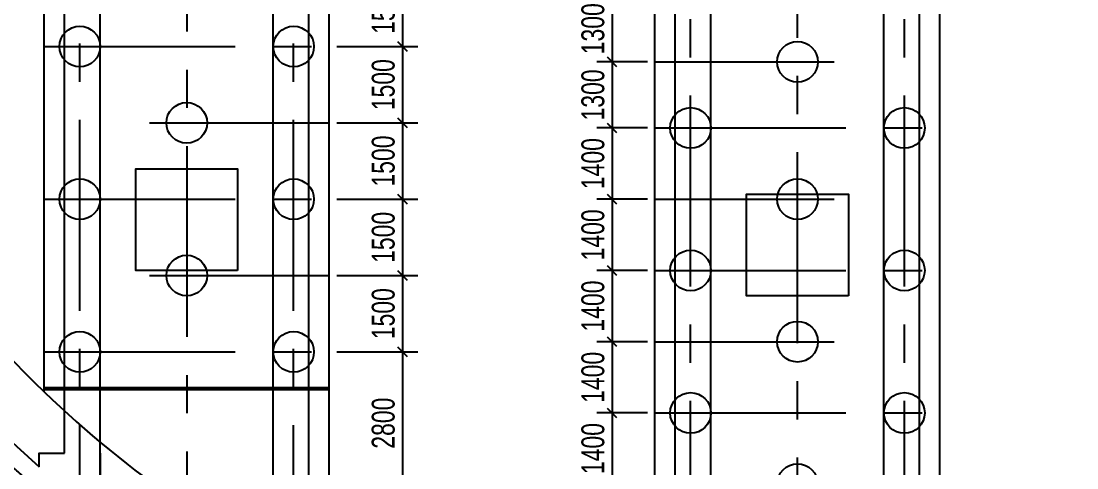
# Model space of a CAD drawing. Extents: x 878294 to 2409453, y -112941 to -40192.
# Drawn here: x 890913 to 904743, y -79711 to -73858 of the extents above; entities that cross this region are included whole.
import ezdxf

# ---------------------------------------------------------------- set-up
doc = ezdxf.new("R2010")
doc.units = 0
doc.header["$LTSCALE"] = 2000
doc.header["$MEASUREMENT"] = 0
doc.linetypes.add('CENTER', pattern=[2, 1.25, -0.25, 0.25, -0.25])
doc.layers.get('0').update_dxf_attribs({"linetype": 'CONTINUOUS'})
doc.layers.get('DEFPOINTS').update_dxf_attribs({"linetype": 'CONTINUOUS'})
for name, color, linetype in [('1', 3, 'CONTINUOUS'), ('6', 1, 'CONTINUOUS'), ('S_02', 151, 'CENTER'), ('S_02_AXIS', 151, 'CENTER'), ('S_05_DIMS', 7, 'CONTINUOUS')]:
    doc.layers.add(name, color=color, linetype=linetype)
doc.layers.add('Not print layer', color=11, linetype='CONTINUOUS', plot=False)
doc.styles.add('KS', font='kstxt.shx', dxfattribs={"width": 0.75, "bigfont": 'kshz.shx'})
doc.dimstyles.new('KS100', dxfattribs={"dimtxt": 300, "dimasz": 120, "dimexe": 200, "dimexo": 100, "dimgap": 100, "dimtad": 1, "dimdec": 0, "dimzin": 14, "dimdsep": 46, "dimtxsty": 'KS', "dimblk": 'ARCHTICK', "dimcen": -900, "dimclrd": 7, "dimclre": 7, "dimclrt": 2, "dimadec": 0, "dimazin": 0, "dimtfac": 1, "dimtdec": 0, "dimtix": 1, "dimtmove": 2, "dimatfit": 2, "dimfxl": 1, "dimtolj": 1, "dimtzin": 14, "dimarcsym": 0})
doc.dimstyles.new('KSDIM1.5', dxfattribs={"dimtxt": 300, "dimasz": 120, "dimexe": 200, "dimexo": 100, "dimgap": 100, "dimtad": 1, "dimdec": 0, "dimlfac": 1.5, "dimzin": 14, "dimdsep": 46, "dimtxsty": 'KS', "dimblk": 'ARCHTICK', "dimblk1": 'OBLIQUE', "dimblk2": 'OBLIQUE', "dimsah": 1, "dimcen": -900, "dimclrd": 7, "dimclre": 7, "dimclrt": 2, "dimadec": 0, "dimazin": 0, "dimtfac": 1, "dimtdec": 0, "dimtix": 1, "dimtmove": 2, "dimatfit": 2, "dimfxl": 200, "dimtolj": 1, "dimtzin": 14, "dimlwd": -3, "dimarcsym": 0})

# ---------------------------------------------------------------- blocks, each defined once
blk = doc.blocks.new('_ArchTick')
at = {"color": 0, "linetype": 'ByBlock', "const_width": 0.3}
blk.add_lwpolyline([(-0.5, -0.5), (0.5, 0.5)], dxfattribs=at)
blk = doc.blocks.new('*D29')
at = {"layer": '1', "color": 7, "lineweight": -2, "transparency": 16777216}
for p, q in [((885248, -72464), (884336, -72695)), ((886122, -75013), (885261, -75391))]:
    blk.add_line(p, q, dxfattribs=at)
blk.add_arc((901083, -68458), 17074, 194.1973, 203.6622, dxfattribs=at)
at = {"layer": 'DEFPOINTS', "color": 0, "transparency": 16777216}
for p in [(901083, -68458), (885345, -72439), (884786, -73550), (886214, -74973)]:
    blk.add_point(p, dxfattribs=at)
at = {"layer": '1', "color": 7, "lineweight": -2, "transparency": 16777216, "xscale": 120, "yscale": 120, "zscale": 120}
for p, rotation in [((884530, -72645), 104.1973168470375), ((885444, -75310), 293.6621941170372)]:
    blk.add_blockref('_ArchTick', p, dxfattribs=dict(at, rotation=rotation))
at = {"layer": '1', "color": 2, "transparency": 16777216, "insert": (885169, -73916), "char_height": 300, "attachment_point": 5, "rotation": 288.9298, "style": 'KS'}
blk.add_mtext('\\A1;9.465°', dxfattribs=at)
blk = doc.blocks.new('*D30')
at = {"layer": '1', "color": 7, "lineweight": -2, "transparency": 16777216}
for p, q in [((886122, -75013), (885261, -75391)), ((887404, -77384), (886617, -77898))]:
    blk.add_line(p, q, dxfattribs=at)
blk.add_arc((901083, -68458), 17074, 203.6622, 213.1271, dxfattribs=at)
at = {"layer": 'DEFPOINTS', "color": 0, "transparency": 16777216}
for p in [(901083, -68458), (886214, -74973), (885845, -76161), (887488, -77329)]:
    blk.add_point(p, dxfattribs=at)
at = {"layer": '1', "color": 7, "lineweight": -2, "transparency": 16777216, "xscale": 120, "yscale": 120, "zscale": 120}
for p, rotation in [((885444, -75310), 113.6621941170369), ((886784, -77789), 303.1270713870366)]:
    blk.add_blockref('_ArchTick', p, dxfattribs=dict(at, rotation=rotation))
at = {"layer": '1', "color": 2, "transparency": 16777216, "insert": (886283, -76458), "char_height": 300, "attachment_point": 5, "rotation": 298.3946, "style": 'KS'}
blk.add_mtext('\\A1;9.465°', dxfattribs=at)
blk = doc.blocks.new('*D31')
at = {"layer": '1', "color": 7, "lineweight": -2, "transparency": 16777216}
for p, q in [((887404, -77384), (886617, -77898)), ((889058, -79512), (888366, -80148))]:
    blk.add_line(p, q, dxfattribs=at)
blk.add_arc((901083, -68458), 17074, 213.1271, 222.5919, dxfattribs=at)
at = {"layer": 'DEFPOINTS', "color": 0, "transparency": 16777216}
for p in [(901083, -68458), (887488, -77329), (887319, -78562), (889132, -79444)]:
    blk.add_point(p, dxfattribs=at)
at = {"layer": '1', "color": 7, "lineweight": -2, "transparency": 16777216, "xscale": 120, "yscale": 120, "zscale": 120}
for p, rotation in [((886784, -77789), 123.1270713870363), ((888513, -80013), 312.5919486570368)]:
    blk.add_blockref('_ArchTick', p, dxfattribs=dict(at, rotation=rotation))
at = {"layer": '1', "color": 2, "transparency": 16777216, "insert": (887800, -78783), "char_height": 300, "attachment_point": 5, "rotation": 307.8595, "style": 'KS'}
blk.add_mtext('\\A1;9.465°', dxfattribs=at)
blk = doc.blocks.new('*D32')
at = {"layer": '1', "color": 7, "lineweight": -2, "transparency": 16777216}
for p, q in [((914761, -77384), (915565, -77909)), ((911635, -78158), (913814, -80161))]:
    blk.add_line(p, q, dxfattribs=at)
blk.add_arc((901083, -68458), 17093, 317.4081, 326.8729, dxfattribs=at)
at = {"layer": 'DEFPOINTS', "color": 0, "transparency": 16777216}
for p in [(901083, -68458), (914677, -77329), (911561, -78091), (914284, -79316)]:
    blk.add_point(p, dxfattribs=at)
at = {"layer": '1', "color": 7, "lineweight": -2, "transparency": 16777216, "xscale": 120, "yscale": 120, "zscale": 120}
for p, rotation in [((915397, -77799), 56.87292861295454), ((913666, -80026), 227.4080513429558)]:
    blk.add_blockref('_ArchTick', p, dxfattribs=dict(at, rotation=rotation))
at = {"layer": '1', "color": 2, "transparency": 16777216, "insert": (914380, -78795), "char_height": 300, "attachment_point": 5, "rotation": 52.1405, "style": 'KS'}
blk.add_mtext('\\A1;9.465°', dxfattribs=at)
blk = doc.blocks.new('*D33')
at = {"layer": '1', "color": 7, "lineweight": -2, "transparency": 16777216}
for p, q in [((916043, -75013), (916922, -75398)), ((914761, -77384), (915565, -77909))]:
    blk.add_line(p, q, dxfattribs=at)
blk.add_arc((901083, -68458), 17093, 326.8729, 336.3378, dxfattribs=at)
at = {"layer": 'DEFPOINTS', "color": 0, "transparency": 16777216}
for p in [(901083, -68458), (915951, -74973), (915890, -76997), (914677, -77329)]:
    blk.add_point(p, dxfattribs=at)
at = {"layer": '1', "color": 7, "lineweight": -2, "transparency": 16777216, "xscale": 120, "yscale": 120, "zscale": 120}
for p, rotation in [((916738, -75318), 66.3378058829529), ((915397, -77799), 236.8729286129546)]:
    blk.add_blockref('_ArchTick', p, dxfattribs=dict(at, rotation=rotation))
at = {"layer": '1', "color": 2, "transparency": 16777216, "insert": (915899, -76468), "char_height": 300, "attachment_point": 5, "rotation": 61.6054, "style": 'KS'}
blk.add_mtext('\\A1;9.465°', dxfattribs=at)
blk = doc.blocks.new('*D34')
at = {"layer": '1', "color": 7, "lineweight": -2, "transparency": 16777216}
for p, q in [((916917, -72464), (917847, -72699)), ((916043, -75013), (916922, -75398))]:
    blk.add_line(p, q, dxfattribs=at)
blk.add_arc((901083, -68458), 17093, 336.3378, 345.8027, dxfattribs=at)
at = {"layer": 'DEFPOINTS', "color": 0, "transparency": 16777216}
for p in [(901083, -68458), (916820, -72439), (917092, -74446), (915951, -74973)]:
    blk.add_point(p, dxfattribs=at)
at = {"layer": '1', "color": 7, "lineweight": -2, "transparency": 16777216, "xscale": 120, "yscale": 120, "zscale": 120}
for p, rotation in [((917653, -72650), 75.80268315295145), ((916738, -75318), 246.3378058829529)]:
    blk.add_blockref('_ArchTick', p, dxfattribs=dict(at, rotation=rotation))
at = {"layer": '1', "color": 2, "transparency": 16777216, "insert": (917015, -73922), "char_height": 300, "attachment_point": 5, "rotation": 71.0702, "style": 'KS'}
blk.add_mtext('\\A1;9.465°', dxfattribs=at)
blk = doc.blocks.new('_Oblique')
at = {"color": 0, "linetype": 'ByBlock', "lineweight": -2}
blk.add_line((-0.5, -0.5), (0.5, 0.5), dxfattribs=at)
blk = doc.blocks.new('*D49')
at = {"layer": 'DEFPOINTS', "color": 0, "transparency": 16777216}
for p in [(894949, -78191), (894949, -80058), (895908, -80058)]:
    blk.add_point(p, dxfattribs=at)
at = {"layer": 'S_05_DIMS', "color": 7, "lineweight": -2, "transparency": 16777216}
for p, q in [((895049, -78191), (896108, -78191)), ((895049, -80058), (896108, -80058))]:
    blk.add_line(p, q, dxfattribs=at)
at = {"layer": 'S_05_DIMS', "color": 7, "lineweight": -3, "transparency": 16777216}
blk.add_line((895908, -78191), (895908, -80058), dxfattribs=at)
at = {"layer": 'S_05_DIMS', "color": 7, "lineweight": -3, "transparency": 16777216, "xscale": 120, "yscale": 120, "zscale": 120}
for p, rotation in [((895908, -78191), 90), ((895908, -80058), 270)]:
    blk.add_blockref('_Oblique', p, dxfattribs=dict(at, rotation=rotation))
at = {"layer": 'S_05_DIMS', "color": 2, "transparency": 16777216, "insert": (895658, -79125), "char_height": 300, "attachment_point": 5, "rotation": 90, "style": 'KS'}
blk.add_mtext('\\A1;2800', dxfattribs=at)
blk = doc.blocks.new('*D71')
at = {"layer": 'DEFPOINTS', "color": 0, "transparency": 16777216}
for p in [(899216, -73525), (898654, -74391), (899216, -74391)]:
    blk.add_point(p, dxfattribs=at)
at = {"layer": 'S_05_DIMS', "color": 7, "lineweight": -2, "transparency": 16777216}
for p, q in [((899116, -73525), (898454, -73525)), ((899116, -74391), (898454, -74391))]:
    blk.add_line(p, q, dxfattribs=at)
at = {"layer": 'S_05_DIMS', "color": 7, "lineweight": -3, "transparency": 16777216}
blk.add_line((898654, -73525), (898654, -74391), dxfattribs=at)
at = {"layer": 'S_05_DIMS', "color": 7, "lineweight": -3, "transparency": 16777216, "xscale": 120, "yscale": 120, "zscale": 120}
for p, rotation in [((898654, -73525), 90), ((898654, -74391), 270)]:
    blk.add_blockref('_Oblique', p, dxfattribs=dict(at, rotation=rotation))
at = {"layer": 'S_05_DIMS', "color": 2, "transparency": 16777216, "insert": (898404, -73958), "char_height": 300, "attachment_point": 5, "rotation": 90, "style": 'KS'}
blk.add_mtext('\\A1;1300', dxfattribs=at)
blk = doc.blocks.new('*D72')
at = {"layer": 'DEFPOINTS', "color": 0, "transparency": 16777216}
for p in [(899216, -74391), (898654, -75258), (899216, -75258)]:
    blk.add_point(p, dxfattribs=at)
at = {"layer": 'S_05_DIMS', "color": 7, "lineweight": -2, "transparency": 16777216}
for p, q in [((899116, -74391), (898454, -74391)), ((899116, -75258), (898454, -75258))]:
    blk.add_line(p, q, dxfattribs=at)
at = {"layer": 'S_05_DIMS', "color": 7, "lineweight": -3, "transparency": 16777216}
blk.add_line((898654, -74391), (898654, -75258), dxfattribs=at)
at = {"layer": 'S_05_DIMS', "color": 7, "lineweight": -3, "transparency": 16777216, "xscale": 120, "yscale": 120, "zscale": 120}
for p, rotation in [((898654, -74391), 90), ((898654, -75258), 270)]:
    blk.add_blockref('_Oblique', p, dxfattribs=dict(at, rotation=rotation))
at = {"layer": 'S_05_DIMS', "color": 2, "transparency": 16777216, "insert": (898404, -74825), "char_height": 300, "attachment_point": 5, "rotation": 90, "style": 'KS'}
blk.add_mtext('\\A1;1300', dxfattribs=at)
blk = doc.blocks.new('*D73')
at = {"layer": 'DEFPOINTS', "color": 0, "transparency": 16777216}
for p in [(899216, -75258), (898654, -76191), (899216, -76191)]:
    blk.add_point(p, dxfattribs=at)
at = {"layer": 'S_05_DIMS', "color": 7, "lineweight": -2, "transparency": 16777216}
for p, q in [((899116, -75258), (898454, -75258)), ((899116, -76191), (898454, -76191))]:
    blk.add_line(p, q, dxfattribs=at)
at = {"layer": 'S_05_DIMS', "color": 7, "lineweight": -3, "transparency": 16777216}
blk.add_line((898654, -75258), (898654, -76191), dxfattribs=at)
at = {"layer": 'S_05_DIMS', "color": 7, "lineweight": -3, "transparency": 16777216, "xscale": 120, "yscale": 120, "zscale": 120}
for p, rotation in [((898654, -75258), 90), ((898654, -76191), 270)]:
    blk.add_blockref('_Oblique', p, dxfattribs=dict(at, rotation=rotation))
at = {"layer": 'S_05_DIMS', "color": 2, "transparency": 16777216, "insert": (898404, -75725), "char_height": 300, "attachment_point": 5, "rotation": 90, "style": 'KS'}
blk.add_mtext('\\A1;1400', dxfattribs=at)
blk = doc.blocks.new('*D74')
at = {"layer": 'DEFPOINTS', "color": 0, "transparency": 16777216}
for p in [(899216, -76191), (898654, -77125), (899216, -77125)]:
    blk.add_point(p, dxfattribs=at)
at = {"layer": 'S_05_DIMS', "color": 7, "lineweight": -2, "transparency": 16777216}
for p, q in [((899116, -76191), (898454, -76191)), ((899116, -77125), (898454, -77125))]:
    blk.add_line(p, q, dxfattribs=at)
at = {"layer": 'S_05_DIMS', "color": 7, "lineweight": -3, "transparency": 16777216}
blk.add_line((898654, -76191), (898654, -77125), dxfattribs=at)
at = {"layer": 'S_05_DIMS', "color": 7, "lineweight": -3, "transparency": 16777216, "xscale": 120, "yscale": 120, "zscale": 120}
for p, rotation in [((898654, -76191), 90), ((898654, -77125), 270)]:
    blk.add_blockref('_Oblique', p, dxfattribs=dict(at, rotation=rotation))
at = {"layer": 'S_05_DIMS', "color": 2, "transparency": 16777216, "insert": (898404, -76658), "char_height": 300, "attachment_point": 5, "rotation": 90, "style": 'KS'}
blk.add_mtext('\\A1;1400', dxfattribs=at)
blk = doc.blocks.new('*D75')
at = {"layer": 'DEFPOINTS', "color": 0, "transparency": 16777216}
for p in [(899216, -77125), (898654, -78058), (899216, -78058)]:
    blk.add_point(p, dxfattribs=at)
at = {"layer": 'S_05_DIMS', "color": 7, "lineweight": -2, "transparency": 16777216}
for p, q in [((899116, -77125), (898454, -77125)), ((899116, -78058), (898454, -78058))]:
    blk.add_line(p, q, dxfattribs=at)
at = {"layer": 'S_05_DIMS', "color": 7, "lineweight": -3, "transparency": 16777216}
blk.add_line((898654, -77125), (898654, -78058), dxfattribs=at)
at = {"layer": 'S_05_DIMS', "color": 7, "lineweight": -3, "transparency": 16777216, "xscale": 120, "yscale": 120, "zscale": 120}
for p, rotation in [((898654, -77125), 90), ((898654, -78058), 270)]:
    blk.add_blockref('_Oblique', p, dxfattribs=dict(at, rotation=rotation))
at = {"layer": 'S_05_DIMS', "color": 2, "transparency": 16777216, "insert": (898404, -77591), "char_height": 300, "attachment_point": 5, "rotation": 90, "style": 'KS'}
blk.add_mtext('\\A1;1400', dxfattribs=at)
blk = doc.blocks.new('*D76')
at = {"layer": 'DEFPOINTS', "color": 0, "transparency": 16777216}
for p in [(899216, -78058), (898654, -78991), (899216, -78991)]:
    blk.add_point(p, dxfattribs=at)
at = {"layer": 'S_05_DIMS', "color": 7, "lineweight": -2, "transparency": 16777216}
for p, q in [((899116, -78058), (898454, -78058)), ((899116, -78991), (898454, -78991))]:
    blk.add_line(p, q, dxfattribs=at)
at = {"layer": 'S_05_DIMS', "color": 7, "lineweight": -3, "transparency": 16777216}
blk.add_line((898654, -78058), (898654, -78991), dxfattribs=at)
at = {"layer": 'S_05_DIMS', "color": 7, "lineweight": -3, "transparency": 16777216, "xscale": 120, "yscale": 120, "zscale": 120}
for p, rotation in [((898654, -78058), 90), ((898654, -78991), 270)]:
    blk.add_blockref('_Oblique', p, dxfattribs=dict(at, rotation=rotation))
at = {"layer": 'S_05_DIMS', "color": 2, "transparency": 16777216, "insert": (898404, -78525), "char_height": 300, "attachment_point": 5, "rotation": 90, "style": 'KS'}
blk.add_mtext('\\A1;1400', dxfattribs=at)
blk = doc.blocks.new('*D77')
at = {"layer": 'DEFPOINTS', "color": 0, "transparency": 16777216}
for p in [(899216, -78991), (898654, -79925), (899216, -79925)]:
    blk.add_point(p, dxfattribs=at)
at = {"layer": 'S_05_DIMS', "color": 7, "lineweight": -2, "transparency": 16777216}
for p, q in [((899116, -78991), (898454, -78991)), ((899116, -79925), (898454, -79925))]:
    blk.add_line(p, q, dxfattribs=at)
at = {"layer": 'S_05_DIMS', "color": 7, "lineweight": -3, "transparency": 16777216}
blk.add_line((898654, -78991), (898654, -79925), dxfattribs=at)
at = {"layer": 'S_05_DIMS', "color": 7, "lineweight": -3, "transparency": 16777216, "xscale": 120, "yscale": 120, "zscale": 120}
for p, rotation in [((898654, -78991), 90), ((898654, -79925), 270)]:
    blk.add_blockref('_Oblique', p, dxfattribs=dict(at, rotation=rotation))
at = {"layer": 'S_05_DIMS', "color": 2, "transparency": 16777216, "insert": (898404, -79458), "char_height": 300, "attachment_point": 5, "rotation": 90, "style": 'KS'}
blk.add_mtext('\\A1;1400', dxfattribs=at)
blk = doc.blocks.new('*D98')
at = {"layer": 'DEFPOINTS', "color": 0, "transparency": 16777216}
for p in [(894949, -73191), (894949, -74191), (895908, -74191)]:
    blk.add_point(p, dxfattribs=at)
at = {"layer": 'S_05_DIMS', "color": 7, "lineweight": -2, "transparency": 16777216}
for p, q in [((895049, -73191), (896108, -73191)), ((895049, -74191), (896108, -74191))]:
    blk.add_line(p, q, dxfattribs=at)
at = {"layer": 'S_05_DIMS', "color": 7, "lineweight": -3, "transparency": 16777216}
blk.add_line((895908, -73191), (895908, -74191), dxfattribs=at)
at = {"layer": 'S_05_DIMS', "color": 7, "lineweight": -3, "transparency": 16777216, "xscale": 120, "yscale": 120, "zscale": 120}
for p, rotation in [((895908, -73191), 90), ((895908, -74191), 270)]:
    blk.add_blockref('_Oblique', p, dxfattribs=dict(at, rotation=rotation))
at = {"layer": 'S_05_DIMS', "color": 2, "transparency": 16777216, "insert": (895658, -73691), "char_height": 300, "attachment_point": 5, "rotation": 90, "style": 'KS'}
blk.add_mtext('\\A1;1500', dxfattribs=at)
blk = doc.blocks.new('*D99')
at = {"layer": 'DEFPOINTS', "color": 0, "transparency": 16777216}
for p in [(894949, -74191), (894949, -75191), (895908, -75191)]:
    blk.add_point(p, dxfattribs=at)
at = {"layer": 'S_05_DIMS', "color": 7, "lineweight": -2, "transparency": 16777216}
for p, q in [((895049, -74191), (896108, -74191)), ((895049, -75191), (896108, -75191))]:
    blk.add_line(p, q, dxfattribs=at)
at = {"layer": 'S_05_DIMS', "color": 7, "lineweight": -3, "transparency": 16777216}
blk.add_line((895908, -74191), (895908, -75191), dxfattribs=at)
at = {"layer": 'S_05_DIMS', "color": 7, "lineweight": -3, "transparency": 16777216, "xscale": 120, "yscale": 120, "zscale": 120}
for p, rotation in [((895908, -74191), 90), ((895908, -75191), 270)]:
    blk.add_blockref('_Oblique', p, dxfattribs=dict(at, rotation=rotation))
at = {"layer": 'S_05_DIMS', "color": 2, "transparency": 16777216, "insert": (895658, -74691), "char_height": 300, "attachment_point": 5, "rotation": 90, "style": 'KS'}
blk.add_mtext('\\A1;1500', dxfattribs=at)
blk = doc.blocks.new('*D100')
at = {"layer": 'DEFPOINTS', "color": 0, "transparency": 16777216}
for p in [(894949, -75191), (894949, -76191), (895908, -76191)]:
    blk.add_point(p, dxfattribs=at)
at = {"layer": 'S_05_DIMS', "color": 7, "lineweight": -2, "transparency": 16777216}
for p, q in [((895049, -75191), (896108, -75191)), ((895049, -76191), (896108, -76191))]:
    blk.add_line(p, q, dxfattribs=at)
at = {"layer": 'S_05_DIMS', "color": 7, "lineweight": -3, "transparency": 16777216}
blk.add_line((895908, -75191), (895908, -76191), dxfattribs=at)
at = {"layer": 'S_05_DIMS', "color": 7, "lineweight": -3, "transparency": 16777216, "xscale": 120, "yscale": 120, "zscale": 120}
for p, rotation in [((895908, -75191), 90), ((895908, -76191), 270)]:
    blk.add_blockref('_Oblique', p, dxfattribs=dict(at, rotation=rotation))
at = {"layer": 'S_05_DIMS', "color": 2, "transparency": 16777216, "insert": (895658, -75691), "char_height": 300, "attachment_point": 5, "rotation": 90, "style": 'KS'}
blk.add_mtext('\\A1;1500', dxfattribs=at)
blk = doc.blocks.new('*D101')
at = {"layer": 'DEFPOINTS', "color": 0, "transparency": 16777216}
for p in [(894949, -76191), (894949, -77191), (895908, -77191)]:
    blk.add_point(p, dxfattribs=at)
at = {"layer": 'S_05_DIMS', "color": 7, "lineweight": -2, "transparency": 16777216}
for p, q in [((895049, -76191), (896108, -76191)), ((895049, -77191), (896108, -77191))]:
    blk.add_line(p, q, dxfattribs=at)
at = {"layer": 'S_05_DIMS', "color": 7, "lineweight": -3, "transparency": 16777216}
blk.add_line((895908, -76191), (895908, -77191), dxfattribs=at)
at = {"layer": 'S_05_DIMS', "color": 7, "lineweight": -3, "transparency": 16777216, "xscale": 120, "yscale": 120, "zscale": 120}
for p, rotation in [((895908, -76191), 90), ((895908, -77191), 270)]:
    blk.add_blockref('_Oblique', p, dxfattribs=dict(at, rotation=rotation))
at = {"layer": 'S_05_DIMS', "color": 2, "transparency": 16777216, "insert": (895658, -76691), "char_height": 300, "attachment_point": 5, "rotation": 90, "style": 'KS'}
blk.add_mtext('\\A1;1500', dxfattribs=at)
blk = doc.blocks.new('*D102')
at = {"layer": 'DEFPOINTS', "color": 0, "transparency": 16777216}
for p in [(894949, -77191), (894949, -78191), (895908, -78191)]:
    blk.add_point(p, dxfattribs=at)
at = {"layer": 'S_05_DIMS', "color": 7, "lineweight": -2, "transparency": 16777216}
for p, q in [((895049, -77191), (896108, -77191)), ((895049, -78191), (896108, -78191))]:
    blk.add_line(p, q, dxfattribs=at)
at = {"layer": 'S_05_DIMS', "color": 7, "lineweight": -3, "transparency": 16777216}
blk.add_line((895908, -77191), (895908, -78191), dxfattribs=at)
at = {"layer": 'S_05_DIMS', "color": 7, "lineweight": -3, "transparency": 16777216, "xscale": 120, "yscale": 120, "zscale": 120}
for p, rotation in [((895908, -77191), 90), ((895908, -78191), 270)]:
    blk.add_blockref('_Oblique', p, dxfattribs=dict(at, rotation=rotation))
at = {"layer": 'S_05_DIMS', "color": 2, "transparency": 16777216, "insert": (895658, -77691), "char_height": 300, "attachment_point": 5, "rotation": 90, "style": 'KS'}
blk.add_mtext('\\A1;1500', dxfattribs=at)

msp = doc.modelspace()

# ---------------------------------------------------------------- linework, layer by layer
at = {"layer": '6'}
for centre in [(891682.57, -74191.31), (894482.57, -74191.31), (901082.57, -74391.31), (893082.57, -75191.31), (899682.57, -75257.98), (902482.57, -75257.98), (891682.57, -76191.31), (894482.57, -76191.31), (901082.57, -76191.31), (899682.57, -77124.64), (902482.57, -77124.64), (893082.57, -77191.31), (901082.57, -78057.98), (891682.57, -78191.31), (894482.57, -78191.31), (899682.57, -78991.31), (902482.57, -78991.31), (901082.57, -79924.64)]:
    msp.add_circle(centre, 266.67, dxfattribs=at)
at = {"layer": 'Not print layer', "lineweight": -2}
for p, q in [((899949.23, -84482.42), (899949.23, -52433.53)), ((902215.9, -84482.42), (902215.9, -52433.53)), ((899482.57, -82815.76), (899482.57, -54100.19)), ((902682.57, -82815.76), (902682.57, -54100.19)), ((899215.9, -82568.37), (899215.9, -54347.58)), ((902949.23, -82568.37), (902949.23, -54347.58)), ((894215.9, -81389.23), (894215.9, -55526.73)), ((894682.57, -81389.23), (894682.57, -55526.73)), ((894949.23, -81302.04), (894949.23, -55613.91)), ((891949.23, -81182.97), (891949.23, -55790.6)), ((891482.57, -79516.31), (891482.57, -57399.64)), ((891215.9, -78716.47), (891215.9, -58199.48)), ((891215.9, -78657.98), (894949.23, -78657.98)), ((891215.9, -78684.64), (894949.23, -78684.64))]:
    msp.add_line(p, q, dxfattribs=at)
for points in [[(893749.23, -77124.64), (892415.9, -77124.64), (892415.9, -75791.31), (893749.23, -75791.31)], [(901749.23, -77457.98), (900415.9, -77457.98), (900415.9, -76124.64), (901749.23, -76124.64)]]:
    msp.add_lwpolyline(points, close=True, dxfattribs=at)
at = {"layer": 'Not print layer'}
for points in [[(891949.23, -79516.31), (891949.23, -81182.97), (891149.23, -81182.97), (891149.23, -80313.21)], [(891149.23, -79697.59), (891149.23, -79516.31), (891482.57, -79516.31)]]:
    msp.add_lwpolyline(points, dxfattribs=at)
msp.add_circle((901082.57, -68457.98), 16233.33, dxfattribs=at)
for radius, start, end in [(15466.67, 129.959157, 230.040843), (15000, 131.469573, 228.530427), (14233.33, 133.884624, 226.115376), (14233.33, 226.115376, 244.474462)]:
    msp.add_arc((901082.57, -68457.98), radius, start, end, dxfattribs=at)
at = {"layer": 'S_02', "lineweight": -2}
for p, q in [((901082.57, -86076.82), (901082.57, -49427.36)), ((894482.57, -85651.76), (894482.57, -54728.65)), ((893082.57, -55494.39), (893082.57, -86231.18)), ((891682.57, -85651.76), (891682.57, -56470.71)), ((891215.9, -74191.31), (894949.23, -74191.31)), ((899215.9, -75257.98), (902949.23, -75257.98)), ((891215.9, -76191.31), (894949.23, -76191.31)), ((899215.9, -77124.64), (902949.23, -77124.64)), ((891215.9, -78191.31), (894949.23, -78191.31)), ((899215.9, -78991.31), (902949.23, -78991.31))]:
    msp.add_line(p, q, dxfattribs=at)
at = {"layer": 'S_02'}
for p, q in [((899682.57, -85333.75), (899682.57, -53289.11)), ((902482.57, -85333.75), (902482.57, -53289.11))]:
    msp.add_line(p, q, dxfattribs=at)
msp.add_circle((901082.57, -68457.98), 15233.33, dxfattribs=at)
at = {"layer": 'S_02_AXIS'}
for p, q in [((899215.9, -74391.31), (901563.87, -74391.31)), ((892594.8, -75191.31), (894949.23, -75191.31)), ((899215.9, -76191.31), (901563.87, -76191.31)), ((892594.8, -77191.31), (894949.23, -77191.31)), ((899215.9, -78057.98), (901563.87, -78057.98))]:
    msp.add_line(p, q, dxfattribs=at)

# ---------------------------------------------------------------- dimensions: what is measured, and where the dimension line sits
at = {"layer": '1'}
for base, p1, p2, picture, middle in [((884785.93, -73550.13), (885345.05, -72439.39), (886214.01, -74973.12), '*D29', (885168.76, -73915.72)), ((885845.15, -76160.68), (886214.01, -74973.12), (887487.79, -77329.45), '*D30', (886282.89, -76458.34)), ((887319.24, -78561.5), (887487.79, -77329.45), (889131.71, -79444.25), '*D31', (887799.97, -78783.13)), ((914283.86, -79315.92), (911561.04, -78090.7), (914677.34, -77329.45), '*D32', (914380.38, -78794.96)), ((915889.66, -76997.25), (914677.34, -77329.45), (915951.12, -74973.12), '*D33', (915899.2, -76467.51)), ((917092.31, -74446.08), (915951.12, -74973.12), (916820.08, -72439.39), '*D34', (917014.61, -73921.98))]:
    dim = msp.add_angular_dim_3p(base=base, center=(901082.57, -68457.98), p1=p1, p2=p2, dimstyle='KS100', override={"dimadec": 3}, dxfattribs=at)
    dim.commit()
    dim.dimension.update_dxf_attribs({"geometry": picture, "text_midpoint": middle})
at = {"layer": 'S_05_DIMS'}
for base, p1, p2, picture, middle in [((895908.22, -74191.31), (894949.23, -73191.31), (894949.23, -74191.31), '*D98', (895658.22, -73691.31)), ((898653.94, -74391.31), (899215.9, -73524.64), (899215.9, -74391.31), '*D71', (898403.94, -73957.98)), ((895908.22, -75191.31), (894949.23, -74191.31), (894949.23, -75191.31), '*D99', (895658.22, -74691.31)), ((898653.94, -75257.98), (899215.9, -74391.31), (899215.9, -75257.98), '*D72', (898403.94, -74824.64)), ((895908.22, -76191.31), (894949.23, -75191.31), (894949.23, -76191.31), '*D100', (895658.22, -75691.31)), ((898653.94, -76191.31), (899215.9, -75257.98), (899215.9, -76191.31), '*D73', (898403.94, -75724.64)), ((895908.22, -77191.31), (894949.23, -76191.31), (894949.23, -77191.31), '*D101', (895658.22, -76691.31)), ((898653.94, -77124.64), (899215.9, -76191.31), (899215.9, -77124.64), '*D74', (898403.94, -76657.98)), ((895908.22, -78191.31), (894949.23, -77191.31), (894949.23, -78191.31), '*D102', (895658.22, -77691.31)), ((898653.94, -78057.98), (899215.9, -77124.64), (899215.9, -78057.98), '*D75', (898403.94, -77591.31)), ((895908.22, -80057.98), (894949.23, -78191.31), (894949.23, -80057.98), '*D49', (895658.22, -79124.64)), ((898653.94, -78991.31), (899215.9, -78057.98), (899215.9, -78991.31), '*D76', (898403.94, -78524.64)), ((898653.94, -79924.64), (899215.9, -78991.31), (899215.9, -79924.64), '*D77', (898403.94, -79457.98))]:
    dim = msp.add_linear_dim(base=base, p1=p1, p2=p2, angle=90, dimstyle='KSDIM1.5', dxfattribs=at)
    dim.commit()
    dim.dimension.update_dxf_attribs({"geometry": picture, "text_midpoint": middle})

doc.saveas('drawing.dxf')
